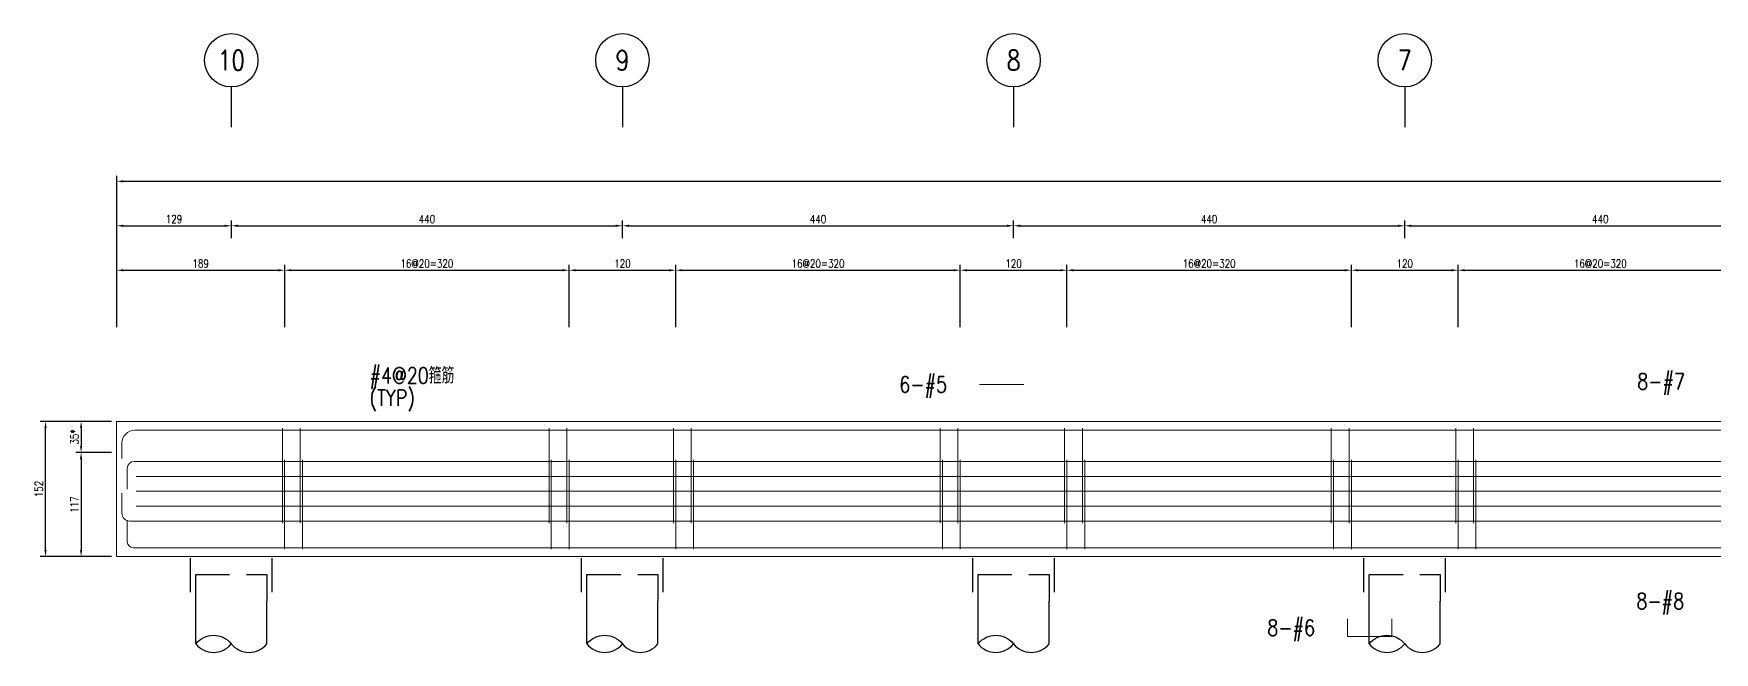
# Model space of a CAD drawing. Extents: x -4754 to 4976, y -19960 to 3841.
# Drawn here: x -359 to 1532, y -18304 to -17609 of the extents above; entities that cross this region are included whole.
import ezdxf
from ezdxf.enums import TextEntityAlignment as Align

# ---------------------------------------------------------------- set-up
doc = ezdxf.new("R2010")
doc.units = 0
doc.header["$LTSCALE"] = 3
doc.linetypes.add('DASHED', pattern=[19.05, 12.7, -6.35])
doc.layers.get('0').update_dxf_attribs({"linetype": 'CONTINUOUS'})
doc.layers.add('HB_0', color=7, linetype='CONTINUOUS', transparency=0.5)
for name, color, linetype in [('HB_DIM', 1, 'CONTINUOUS'), ('HB_TXT_CTEXT', 2, 'CONTINUOUS'), ('鋼筋', 3, 'CONTINUOUS')]:
    doc.layers.add(name, color=color, linetype=linetype)
doc.styles.get("Standard").update_dxf_attribs({"font": 'ROMANS.shx', "width": 0.8, "bigfont": 'chineset.shx'})
doc.dimstyles.new('30', dxfattribs={"dimscale": 3, "dimtxt": 3, "dimasz": 2.5, "dimexe": 2, "dimexo": 2, "dimgap": 1, "dimtad": 1, "dimdsep": 46, "dimtxsty": 'Standard', "dimcen": 0, "dimclrd": 256, "dimclre": 256, "dimclrt": 2, "dimadec": 0, "dimazin": 0, "dimtfac": 1, "dimtix": 1, "dimtmove": 2, "dimatfit": 3, "dimfxl": 1, "dimtolj": 1, "dimtzin": 0, "dimarcsym": 0})

# ---------------------------------------------------------------- blocks, each defined once
blk = doc.blocks.new('pile_vertical')
at = {"color": 252, "linetype": 'DASHED'}
for p, q in [((-46, -40), (-46, 0)), ((46, -40), (46, 0))]:
    blk.add_line(p, q, dxfattribs=at)
at = {"linetype": 'Continuous'}
for p, q in [((-40, -98.1), (-40, -50)), ((40, -98.1), (40, -50))]:
    blk.add_line(p, q, dxfattribs=at)
at = {"color": 252, "linetype": 'DASHED'}
blk.add_lwpolyline([(-40, -50), (-40, -20), (40, -20), (40, -50)], dxfattribs=at)
at = {"linetype": 'Continuous'}
for points in [[(-40, -98.1, -0.48), (0, -98.1, 0.48), (40, -98.1, 0.48)], [(-40, -98.1, 0.48), (0, -98.1, 0.48)]]:
    blk.add_lwpolyline(points, format="xyb", dxfattribs=at)
blk = doc.blocks.new('line_guide')
at = {"color": 4, "linetype": 'Continuous'}
blk.add_line((0, 0), (0, -45), dxfattribs=at)
blk.add_circle((0, 30), 30, dxfattribs=at)
at = {"color": 4, "linetype": 'Continuous', "width": 0.8}
blk.add_attdef('A', text='', height=22.5, dxfattribs=at).set_placement((0, 30), align=Align.MIDDLE)
blk = doc.blocks.new('*D453')
at = {"layer": 'HB_DIM', "linetype": 'Continuous', "lineweight": -2}
for p, q in [((-271.4, -18044.8), (-311.4, -18044.8)), ((-305.4, -18052.3), (-305.4, -18072.3)), ((-271.4, -18079.8), (-311.4, -18079.8))]:
    blk.add_line(p, q, dxfattribs=at)
at = {"layer": 'HB_DIM'}
for points in [[(-304.2, -18052.3), (-306.7, -18052.3), (-305.4, -18044.8)], [(-306.7, -18072.3), (-304.2, -18072.3), (-305.4, -18079.8)]]:
    blk.add_solid(points, dxfattribs=at)
at = {"layer": 'HB_DIM', "color": 2, "linetype": 'Continuous', "insert": (-312.9, -18062.3), "char_height": 9, "attachment_point": 5, "rotation": 90}
blk.add_mtext('\\A1;35*', dxfattribs=at)
blk = doc.blocks.new('*D454')
at = {"layer": 'HB_DIM', "linetype": 'Continuous', "lineweight": -2}
for p, q in [((-271.4, -18079.8), (-311.4, -18079.8)), ((-305.4, -18087.3), (-305.4, -18189.3)), ((-271.4, -18196.8), (-311.4, -18196.8))]:
    blk.add_line(p, q, dxfattribs=at)
at = {"layer": 'HB_DIM'}
for points in [[(-304.2, -18087.3), (-306.7, -18087.3), (-305.4, -18079.8)], [(-306.7, -18189.3), (-304.2, -18189.3), (-305.4, -18196.8)]]:
    blk.add_solid(points, dxfattribs=at)
at = {"layer": 'HB_DIM', "color": 2, "linetype": 'Continuous', "insert": (-312.9, -18138.3), "char_height": 9, "attachment_point": 5, "rotation": 90}
blk.add_mtext('\\A1;117', dxfattribs=at)
blk = doc.blocks.new('*D455')
at = {"layer": 'HB_DIM', "linetype": 'Continuous', "lineweight": -2}
for p, q in [((-265.4, -17938.8), (-265.4, -17868.8)), ((-257.9, -17874.8), (-83.9, -17874.8)), ((-76.4, -17938.8), (-76.4, -17868.8))]:
    blk.add_line(p, q, dxfattribs=at)
at = {"layer": 'HB_DIM'}
for points in [[(-257.9, -17873.6), (-257.9, -17876.1), (-265.4, -17874.8)], [(-83.9, -17876.1), (-83.9, -17873.6), (-76.4, -17874.8)]]:
    blk.add_solid(points, dxfattribs=at)
at = {"layer": 'HB_DIM', "color": 2, "linetype": 'Continuous', "insert": (-170.9, -17867.3), "char_height": 9, "attachment_point": 5, "rotation": 0}
blk.add_mtext('\\A1;189', dxfattribs=at)
blk = doc.blocks.new('*D456')
at = {"layer": 'HB_DIM', "linetype": 'Continuous', "lineweight": -2}
for p, q in [((-76.4, -17938.8), (-76.4, -17868.8)), ((-68.9, -17874.8), (236.1, -17874.8)), ((243.6, -17938.8), (243.6, -17868.8))]:
    blk.add_line(p, q, dxfattribs=at)
at = {"layer": 'HB_DIM'}
for points in [[(-68.9, -17873.6), (-68.9, -17876.1), (-76.4, -17874.8)], [(236.1, -17876.1), (236.1, -17873.6), (243.6, -17874.8)]]:
    blk.add_solid(points, dxfattribs=at)
at = {"layer": 'HB_DIM', "color": 2, "linetype": 'Continuous', "insert": (83.6, -17867.3), "char_height": 9, "attachment_point": 5, "rotation": 0}
blk.add_mtext('\\A1;16@20=320', dxfattribs=at)
blk = doc.blocks.new('*D457')
at = {"layer": 'HB_DIM', "linetype": 'Continuous', "lineweight": -2}
for p, q in [((243.6, -17938.8), (243.6, -17868.8)), ((251.1, -17874.8), (356.1, -17874.8)), ((363.6, -17938.8), (363.6, -17868.8))]:
    blk.add_line(p, q, dxfattribs=at)
at = {"layer": 'HB_DIM'}
for points in [[(251.1, -17873.6), (251.1, -17876.1), (243.6, -17874.8)], [(356.1, -17876.1), (356.1, -17873.6), (363.6, -17874.8)]]:
    blk.add_solid(points, dxfattribs=at)
at = {"layer": 'HB_DIM', "color": 2, "linetype": 'Continuous', "insert": (303.6, -17867.3), "char_height": 9, "attachment_point": 5, "rotation": 0}
blk.add_mtext('\\A1;120', dxfattribs=at)
blk = doc.blocks.new('*D458')
at = {"layer": 'HB_DIM', "linetype": 'Continuous', "lineweight": -2}
for p, q in [((363.6, -17938.8), (363.6, -17868.8)), ((371.1, -17874.8), (676.1, -17874.8)), ((683.6, -17938.8), (683.6, -17868.8))]:
    blk.add_line(p, q, dxfattribs=at)
at = {"layer": 'HB_DIM'}
for points in [[(371.1, -17873.6), (371.1, -17876.1), (363.6, -17874.8)], [(676.1, -17876.1), (676.1, -17873.6), (683.6, -17874.8)]]:
    blk.add_solid(points, dxfattribs=at)
at = {"layer": 'HB_DIM', "color": 2, "linetype": 'Continuous', "insert": (523.6, -17867.3), "char_height": 9, "attachment_point": 5, "rotation": 0}
blk.add_mtext('\\A1;16@20=320', dxfattribs=at)
blk = doc.blocks.new('*D459')
at = {"layer": 'HB_DIM', "linetype": 'Continuous', "lineweight": -2}
for p, q in [((683.6, -17938.8), (683.6, -17868.8)), ((691.1, -17874.8), (796.1, -17874.8)), ((803.6, -17938.8), (803.6, -17868.8))]:
    blk.add_line(p, q, dxfattribs=at)
at = {"layer": 'HB_DIM'}
for points in [[(691.1, -17873.6), (691.1, -17876.1), (683.6, -17874.8)], [(796.1, -17876.1), (796.1, -17873.6), (803.6, -17874.8)]]:
    blk.add_solid(points, dxfattribs=at)
at = {"layer": 'HB_DIM', "color": 2, "linetype": 'Continuous', "insert": (743.6, -17867.3), "char_height": 9, "attachment_point": 5, "rotation": 0}
blk.add_mtext('\\A1;120', dxfattribs=at)
blk = doc.blocks.new('*D460')
at = {"layer": 'HB_DIM', "linetype": 'Continuous', "lineweight": -2}
for p, q in [((803.6, -17938.8), (803.6, -17868.8)), ((811.1, -17874.8), (1116.1, -17874.8)), ((1123.6, -17938.8), (1123.6, -17868.8))]:
    blk.add_line(p, q, dxfattribs=at)
at = {"layer": 'HB_DIM'}
for points in [[(811.1, -17873.6), (811.1, -17876.1), (803.6, -17874.8)], [(1116.1, -17876.1), (1116.1, -17873.6), (1123.6, -17874.8)]]:
    blk.add_solid(points, dxfattribs=at)
at = {"layer": 'HB_DIM', "color": 2, "linetype": 'Continuous', "insert": (963.6, -17867.3), "char_height": 9, "attachment_point": 5, "rotation": 0}
blk.add_mtext('\\A1;16@20=320', dxfattribs=at)
blk = doc.blocks.new('*D461')
at = {"layer": 'HB_DIM', "linetype": 'Continuous', "lineweight": -2}
for p, q in [((1123.6, -17938.8), (1123.6, -17868.8)), ((1131.1, -17874.8), (1236.1, -17874.8)), ((1243.6, -17938.8), (1243.6, -17868.8))]:
    blk.add_line(p, q, dxfattribs=at)
at = {"layer": 'HB_DIM'}
for points in [[(1131.1, -17873.6), (1131.1, -17876.1), (1123.6, -17874.8)], [(1236.1, -17876.1), (1236.1, -17873.6), (1243.6, -17874.8)]]:
    blk.add_solid(points, dxfattribs=at)
at = {"layer": 'HB_DIM', "color": 2, "linetype": 'Continuous', "insert": (1183.6, -17867.3), "char_height": 9, "attachment_point": 5, "rotation": 0}
blk.add_mtext('\\A1;120', dxfattribs=at)
blk = doc.blocks.new('*D462')
at = {"layer": 'HB_DIM', "linetype": 'Continuous', "lineweight": -2}
for p, q in [((1243.6, -17938.8), (1243.6, -17868.8)), ((1251.1, -17874.8), (1556.1, -17874.8)), ((1563.6, -17938.8), (1563.6, -17868.8))]:
    blk.add_line(p, q, dxfattribs=at)
at = {"layer": 'HB_DIM'}
for points in [[(1251.1, -17873.6), (1251.1, -17876.1), (1243.6, -17874.8)], [(1556.1, -17876.1), (1556.1, -17873.6), (1563.6, -17874.8)]]:
    blk.add_solid(points, dxfattribs=at)
at = {"layer": 'HB_DIM', "color": 2, "linetype": 'Continuous', "insert": (1403.6, -17867.3), "char_height": 9, "attachment_point": 5, "rotation": 0}
blk.add_mtext('\\A1;16@20=320', dxfattribs=at)
blk = doc.blocks.new('*D474')
at = {"layer": 'HB_DIM', "linetype": 'Continuous', "lineweight": -2}
for p, q in [((-265.4, -17938.8), (-265.4, -17768.8)), ((3931.6, -17938.8), (3931.6, -17768.8)), ((-257.9, -17774.8), (3924.1, -17774.8))]:
    blk.add_line(p, q, dxfattribs=at)
at = {"layer": 'HB_DIM'}
for points in [[(-257.9, -17773.6), (-257.9, -17776.1), (-265.4, -17774.8)], [(3924.1, -17776.1), (3924.1, -17773.6), (3931.6, -17774.8)]]:
    blk.add_solid(points, dxfattribs=at)
at = {"layer": 'HB_DIM', "color": 2, "linetype": 'Continuous', "insert": (1833.1, -17767.3), "char_height": 9, "attachment_point": 5, "rotation": 0}
blk.add_mtext('\\A1;4197', dxfattribs=at)
blk = doc.blocks.new('*D475')
at = {"layer": 'HB_DIM', "linetype": 'Continuous', "lineweight": -2}
for p, q in [((-265.4, -17938.8), (-265.4, -17818.8)), ((-257.9, -17824.8), (-143.9, -17824.8)), ((-136.4, -17838.8), (-136.4, -17818.8))]:
    blk.add_line(p, q, dxfattribs=at)
at = {"layer": 'HB_DIM'}
for points in [[(-257.9, -17823.6), (-257.9, -17826.1), (-265.4, -17824.8)], [(-143.9, -17826.1), (-143.9, -17823.6), (-136.4, -17824.8)]]:
    blk.add_solid(points, dxfattribs=at)
at = {"layer": 'HB_DIM', "color": 2, "linetype": 'Continuous', "insert": (-200.9, -17817.3), "char_height": 9, "attachment_point": 5, "rotation": 0}
blk.add_mtext('\\A1;129', dxfattribs=at)
blk = doc.blocks.new('*D476')
at = {"layer": 'HB_DIM', "linetype": 'Continuous', "lineweight": -2}
for p, q in [((-136.4, -17838.8), (-136.4, -17818.8)), ((-128.9, -17824.8), (296.1, -17824.8)), ((303.6, -17838.8), (303.6, -17818.8))]:
    blk.add_line(p, q, dxfattribs=at)
at = {"layer": 'HB_DIM'}
for points in [[(-128.9, -17823.6), (-128.9, -17826.1), (-136.4, -17824.8)], [(296.1, -17826.1), (296.1, -17823.6), (303.6, -17824.8)]]:
    blk.add_solid(points, dxfattribs=at)
at = {"layer": 'HB_DIM', "color": 2, "linetype": 'Continuous', "insert": (83.6, -17817.3), "char_height": 9, "attachment_point": 5, "rotation": 0}
blk.add_mtext('\\A1;440', dxfattribs=at)
blk = doc.blocks.new('*D477')
at = {"layer": 'HB_DIM', "linetype": 'Continuous', "lineweight": -2}
for p, q in [((303.6, -17838.8), (303.6, -17818.8)), ((311.1, -17824.8), (736.1, -17824.8)), ((743.6, -17838.8), (743.6, -17818.8))]:
    blk.add_line(p, q, dxfattribs=at)
at = {"layer": 'HB_DIM'}
for points in [[(311.1, -17823.6), (311.1, -17826.1), (303.6, -17824.8)], [(736.1, -17826.1), (736.1, -17823.6), (743.6, -17824.8)]]:
    blk.add_solid(points, dxfattribs=at)
at = {"layer": 'HB_DIM', "color": 2, "linetype": 'Continuous', "insert": (523.6, -17817.3), "char_height": 9, "attachment_point": 5, "rotation": 0}
blk.add_mtext('\\A1;440', dxfattribs=at)
blk = doc.blocks.new('*D478')
at = {"layer": 'HB_DIM', "linetype": 'Continuous', "lineweight": -2}
for p, q in [((743.6, -17838.8), (743.6, -17818.8)), ((751.1, -17824.8), (1176.1, -17824.8)), ((1183.6, -17838.8), (1183.6, -17818.8))]:
    blk.add_line(p, q, dxfattribs=at)
at = {"layer": 'HB_DIM'}
for points in [[(751.1, -17823.6), (751.1, -17826.1), (743.6, -17824.8)], [(1176.1, -17826.1), (1176.1, -17823.6), (1183.6, -17824.8)]]:
    blk.add_solid(points, dxfattribs=at)
at = {"layer": 'HB_DIM', "color": 2, "linetype": 'Continuous', "insert": (963.6, -17817.3), "char_height": 9, "attachment_point": 5, "rotation": 0}
blk.add_mtext('\\A1;440', dxfattribs=at)
blk = doc.blocks.new('*D479')
at = {"layer": 'HB_DIM', "linetype": 'Continuous', "lineweight": -2}
for p, q in [((1183.6, -17838.8), (1183.6, -17818.8)), ((1191.1, -17824.8), (1616.1, -17824.8)), ((1623.6, -17838.8), (1623.6, -17818.8))]:
    blk.add_line(p, q, dxfattribs=at)
at = {"layer": 'HB_DIM'}
for points in [[(1191.1, -17823.6), (1191.1, -17826.1), (1183.6, -17824.8)], [(1616.1, -17826.1), (1616.1, -17823.6), (1623.6, -17824.8)]]:
    blk.add_solid(points, dxfattribs=at)
at = {"layer": 'HB_DIM', "color": 2, "linetype": 'Continuous', "insert": (1403.6, -17817.3), "char_height": 9, "attachment_point": 5, "rotation": 0}
blk.add_mtext('\\A1;440', dxfattribs=at)
blk = doc.blocks.new('*D486')
at = {"layer": 'HB_DIM', "linetype": 'Continuous', "lineweight": -2}
for p, q in [((-281.4, -18044.8), (-351.4, -18044.8)), ((-345.4, -18189.3), (-345.4, -18052.3)), ((-281.4, -18196.8), (-351.4, -18196.8))]:
    blk.add_line(p, q, dxfattribs=at)
at = {"layer": 'HB_DIM'}
for points in [[(-344.2, -18052.3), (-346.7, -18052.3), (-345.4, -18044.8)], [(-346.7, -18189.3), (-344.2, -18189.3), (-345.4, -18196.8)]]:
    blk.add_solid(points, dxfattribs=at)
at = {"layer": 'HB_DIM', "color": 2, "linetype": 'Continuous', "insert": (-352.9, -18120.8), "char_height": 9, "attachment_point": 5, "rotation": 90}
blk.add_mtext('\\A1;152', dxfattribs=at)

msp = doc.modelspace()

# ---------------------------------------------------------------- linework, layer by layer
at = {"layer": 'HB_0', "lineweight": 5}
msp.add_lwpolyline([(-265.427, -18196.802), (-265.427, -18044.802), (3931.573, -18044.802), (3931.573, -18196.802), (-265.427, -18196.802)], dxfattribs=at)
at = {"layer": 'HB_DIM', "color": 1, "linetype": 'Continuous'}
for points in [[(-58.967, -18053.148, 0, 1.25, 0), (-48.967, -18043.148, 0, 0, 0), (1.033, -17993.148, 0, 0, 0), (19.033, -17993.148, 0, 0, 0)], [(-56.427, -18088.648, 0, 1.25, 0), (-48.734, -18075.863, 0, 0, 0), (1.033, -17993.148, 0, 0, 0), (19.033, -17993.148, 0, 0, 0)], [(1417.327, -18089.802, 0, 1.25, 0), (1417.327, -18074.802, 0, 0, 0), (1417.327, -17999.802, 0, 0, 0), (1435.327, -17999.802, 0, 0, 0)], [(587.173, -18123.302, 0, 1.25, 0), (587.173, -18108.302, 0, 0, 0), (587.173, -18003.302, 0, 0, 0), (605.173, -18003.302, 0, 0, 0)], [(587.173, -18140.052, 0, 1.25, 0), (587.173, -18125.052, 0, 0, 0), (587.173, -18003.302, 0, 0, 0), (605.173, -18003.302, 0, 0, 0)], [(587.173, -18106.552, 0, 1.25, 0), (587.173, -18091.552, 0, 0, 0), (587.173, -18003.302, 0, 0, 0), (605.173, -18003.302, 0, 0, 0)], [(1416.351, -18156.802, 0, 1.25, 0), (1416.351, -18171.802, 0, 0, 0), (1416.351, -18246.802, 0, 0, 0), (1434.351, -18246.802, 0, 0, 0)], [(1001.147, -18186.802, 0, 1.25, 0), (1001.147, -18201.802, 0, 0, 0), (1001.147, -18276.802, 0, 0, 0), (1019.147, -18276.802, 0, 0, 0)]]:
    msp.add_lwpolyline(points, format="xyseb", dxfattribs=at)
at = {"layer": 'HB_TXT_CTEXT', "lineweight": 5}
msp.add_line((705.173, -18003.302, 50), (755.173, -18003.302, 50), dxfattribs=at)
msp.add_polyline3d([(1119.147, -18266.802, -50), (1119.147, -18286.802, -50), (1169.147, -18286.802, -50), (1169.147, -18266.802, -50)], dxfattribs=at)
at = {"layer": '鋼筋', "lineweight": 5}
for p, q in [((-244.937, -18054.802, -38), (3911.083, -18054.802, -38)), ((-244.937, -18054.802, -27.143), (3911.083, -18054.802, -27.143)), ((-244.937, -18054.802, -16.286), (3911.083, -18054.802, -16.286)), ((-244.937, -18054.802, -5.429), (3911.083, -18054.802, -5.429)), ((-244.937, -18054.802, 5.429), (3911.083, -18054.802, 5.429)), ((-244.937, -18054.802, 16.286), (3911.083, -18054.802, 16.286)), ((-244.937, -18054.802, 27.143), (3911.083, -18054.802, 27.143)), ((-244.937, -18054.802, 38), (3911.083, -18054.802, 38)), ((-78.967, -18063.352, 33.895), (-78.967, -18055.732, 33.895)), ((-78.967, -18055.732, 40.245), (-78.967, -18155.872, 40.245)), ((-78.967, -18155.872, -40.245), (-78.967, -18055.732, -40.245)), ((-78.967, -18055.732, -33.895), (-78.967, -18063.352, -33.895)), ((-58.967, -18063.352, 33.895), (-58.967, -18055.732, 33.895)), ((-58.967, -18055.732, 40.245), (-58.967, -18155.872, 40.245)), ((-58.967, -18155.872, -40.245), (-58.967, -18055.732, -40.245)), ((-58.967, -18055.732, -33.895), (-58.967, -18063.352, -33.895)), ((221.033, -18063.352, 33.895), (221.033, -18055.732, 33.895)), ((221.033, -18055.732, 40.245), (221.033, -18155.872, 40.245)), ((221.033, -18155.872, -40.245), (221.033, -18055.732, -40.245)), ((221.033, -18055.732, -33.895), (221.033, -18063.352, -33.895)), ((241.033, -18063.352, 33.895), (241.033, -18055.732, 33.895)), ((241.033, -18055.732, 40.245), (241.033, -18155.872, 40.245)), ((241.033, -18155.872, -40.245), (241.033, -18055.732, -40.245)), ((241.033, -18055.732, -33.895), (241.033, -18063.352, -33.895)), ((361.033, -18063.352, 33.895), (361.033, -18055.732, 33.895)), ((361.033, -18055.732, 40.245), (361.033, -18155.872, 40.245)), ((361.033, -18155.872, -40.245), (361.033, -18055.732, -40.245)), ((361.033, -18055.732, -33.895), (361.033, -18063.352, -33.895)), ((381.033, -18063.352, 33.895), (381.033, -18055.732, 33.895)), ((381.033, -18055.732, 40.245), (381.033, -18155.872, 40.245)), ((381.033, -18155.872, -40.245), (381.033, -18055.732, -40.245)), ((381.033, -18055.732, -33.895), (381.033, -18063.352, -33.895)), ((661.033, -18063.352, 33.895), (661.033, -18055.732, 33.895)), ((661.033, -18055.732, 40.245), (661.033, -18155.872, 40.245)), ((661.033, -18155.872, -40.245), (661.033, -18055.732, -40.245)), ((661.033, -18055.732, -33.895), (661.033, -18063.352, -33.895)), ((681.033, -18063.352, 33.895), (681.033, -18055.732, 33.895)), ((681.033, -18055.732, 40.245), (681.033, -18155.872, 40.245)), ((681.033, -18155.872, -40.245), (681.033, -18055.732, -40.245)), ((681.033, -18055.732, -33.895), (681.033, -18063.352, -33.895)), ((801.033, -18063.352, 33.895), (801.033, -18055.732, 33.895)), ((801.033, -18055.732, 40.245), (801.033, -18155.872, 40.245)), ((801.033, -18155.872, -40.245), (801.033, -18055.732, -40.245)), ((801.033, -18055.732, -33.895), (801.033, -18063.352, -33.895)), ((821.033, -18063.352, 33.895), (821.033, -18055.732, 33.895)), ((821.033, -18055.732, 40.245), (821.033, -18155.872, 40.245)), ((821.033, -18155.872, -40.245), (821.033, -18055.732, -40.245)), ((821.033, -18055.732, -33.895), (821.033, -18063.352, -33.895)), ((1101.033, -18063.352, 33.895), (1101.033, -18055.732, 33.895)), ((1101.033, -18055.732, 40.245), (1101.033, -18155.872, 40.245)), ((1101.033, -18155.872, -40.245), (1101.033, -18055.732, -40.245)), ((1101.033, -18055.732, -33.895), (1101.033, -18063.352, -33.895)), ((1121.033, -18063.352, 33.895), (1121.033, -18055.732, 33.895)), ((1121.033, -18055.732, 40.245), (1121.033, -18155.872, 40.245)), ((1121.033, -18155.872, -40.245), (1121.033, -18055.732, -40.245)), ((1121.033, -18055.732, -33.895), (1121.033, -18063.352, -33.895)), ((1241.033, -18063.352, 33.895), (1241.033, -18055.732, 33.895)), ((1241.033, -18055.732, 40.245), (1241.033, -18155.872, 40.245)), ((1241.033, -18155.872, -40.245), (1241.033, -18055.732, -40.245)), ((1241.033, -18055.732, -33.895), (1241.033, -18063.352, -33.895)), ((1261.033, -18063.352, 33.895), (1261.033, -18055.732, 33.895)), ((1261.033, -18055.732, 40.245), (1261.033, -18155.872, 40.245)), ((1261.033, -18155.872, -40.245), (1261.033, -18055.732, -40.245)), ((1261.033, -18055.732, -33.895), (1261.033, -18063.352, -33.895)), ((-259.427, -18086.412, -38), (-259.427, -18069.292, -38)), ((-259.427, -18086.412, -27.143), (-259.427, -18069.292, -27.143)), ((-259.427, -18086.412, -16.286), (-259.427, -18069.292, -16.286)), ((-259.427, -18086.412, -5.429), (-259.427, -18069.292, -5.429)), ((-259.427, -18086.412, 5.429), (-259.427, -18069.292, 5.429)), ((-259.427, -18086.412, 16.286), (-259.427, -18069.292, 16.286)), ((-259.427, -18086.412, 27.143), (-259.427, -18069.292, 27.143)), ((-259.427, -18086.412, 38), (-259.427, -18069.292, 38)), ((-245.657, -18089.802, -50), (3911.803, -18089.802, -50)), ((-245.657, -18089.802, -35.714), (3911.803, -18089.802, -35.714)), ((-245.657, -18089.802, -21.429), (3911.803, -18089.802, -21.429)), ((-245.657, -18089.802, -7.143), (3911.803, -18089.802, -7.143)), ((-245.657, -18089.802, 7.143), (3911.803, -18089.802, 7.143)), ((-245.657, -18089.802, 21.429), (3911.803, -18089.802, 21.429)), ((-245.657, -18089.802, 35.714), (3911.803, -18089.802, 35.714)), ((-245.657, -18089.802, 50), (3911.803, -18089.802, 50)), ((-76.427, -18098.852, 45.395), (-76.427, -18091.232, 45.395)), ((-76.427, -18091.232, 51.745), (-76.427, -18185.372, 51.745)), ((-76.427, -18185.372, -51.745), (-76.427, -18091.232, -51.745)), ((-76.427, -18091.232, -45.395), (-76.427, -18098.852, -45.395)), ((-56.427, -18098.852, 45.395), (-56.427, -18091.232, 45.395)), ((-56.427, -18091.232, 51.745), (-56.427, -18185.372, 51.745)), ((-56.427, -18185.372, -51.745), (-56.427, -18091.232, -51.745)), ((-56.427, -18091.232, -45.395), (-56.427, -18098.852, -45.395)), ((223.573, -18098.852, 45.395), (223.573, -18091.232, 45.395)), ((223.573, -18091.232, 51.745), (223.573, -18185.372, 51.745)), ((223.573, -18185.372, -51.745), (223.573, -18091.232, -51.745)), ((223.573, -18091.232, -45.395), (223.573, -18098.852, -45.395)), ((243.573, -18098.852, 45.395), (243.573, -18091.232, 45.395)), ((243.573, -18091.232, 51.745), (243.573, -18185.372, 51.745)), ((243.573, -18185.372, -51.745), (243.573, -18091.232, -51.745)), ((243.573, -18091.232, -45.395), (243.573, -18098.852, -45.395)), ((363.573, -18098.852, 45.395), (363.573, -18091.232, 45.395)), ((363.573, -18091.232, 51.745), (363.573, -18185.372, 51.745)), ((363.573, -18185.372, -51.745), (363.573, -18091.232, -51.745)), ((363.573, -18091.232, -45.395), (363.573, -18098.852, -45.395)), ((383.573, -18098.852, 45.395), (383.573, -18091.232, 45.395)), ((383.573, -18091.232, 51.745), (383.573, -18185.372, 51.745)), ((383.573, -18185.372, -51.745), (383.573, -18091.232, -51.745)), ((383.573, -18091.232, -45.395), (383.573, -18098.852, -45.395)), ((663.573, -18098.852, 45.395), (663.573, -18091.232, 45.395)), ((663.573, -18091.232, 51.745), (663.573, -18185.372, 51.745)), ((663.573, -18185.372, -51.745), (663.573, -18091.232, -51.745)), ((663.573, -18091.232, -45.395), (663.573, -18098.852, -45.395)), ((683.573, -18098.852, 45.395), (683.573, -18091.232, 45.395)), ((683.573, -18091.232, 51.745), (683.573, -18185.372, 51.745)), ((683.573, -18185.372, -51.745), (683.573, -18091.232, -51.745)), ((683.573, -18091.232, -45.395), (683.573, -18098.852, -45.395)), ((803.573, -18098.852, 45.395), (803.573, -18091.232, 45.395)), ((803.573, -18091.232, 51.745), (803.573, -18185.372, 51.745)), ((803.573, -18185.372, -51.745), (803.573, -18091.232, -51.745)), ((803.573, -18091.232, -45.395), (803.573, -18098.852, -45.395)), ((823.573, -18098.852, 45.395), (823.573, -18091.232, 45.395)), ((823.573, -18091.232, 51.745), (823.573, -18185.372, 51.745)), ((823.573, -18185.372, -51.745), (823.573, -18091.232, -51.745)), ((823.573, -18091.232, -45.395), (823.573, -18098.852, -45.395)), ((1103.573, -18098.852, 45.395), (1103.573, -18091.232, 45.395)), ((1103.573, -18091.232, 51.745), (1103.573, -18185.372, 51.745)), ((1103.573, -18185.372, -51.745), (1103.573, -18091.232, -51.745)), ((1103.573, -18091.232, -45.395), (1103.573, -18098.852, -45.395)), ((1123.573, -18098.852, 45.395), (1123.573, -18091.232, 45.395)), ((1123.573, -18091.232, 51.745), (1123.573, -18185.372, 51.745)), ((1123.573, -18185.372, -51.745), (1123.573, -18091.232, -51.745)), ((1123.573, -18091.232, -45.395), (1123.573, -18098.852, -45.395)), ((1243.573, -18098.852, 45.395), (1243.573, -18091.232, 45.395)), ((1243.573, -18091.232, 51.745), (1243.573, -18185.372, 51.745)), ((1243.573, -18185.372, -51.745), (1243.573, -18091.232, -51.745)), ((1243.573, -18091.232, -45.395), (1243.573, -18098.852, -45.395)), ((1263.573, -18098.852, 45.395), (1263.573, -18091.232, 45.395)), ((1263.573, -18091.232, 51.745), (1263.573, -18185.372, 51.745)), ((1263.573, -18185.372, -51.745), (1263.573, -18091.232, -51.745)), ((1263.573, -18091.232, -45.395), (1263.573, -18098.852, -45.395)), ((-253.427, -18120.912, -50), (-253.427, -18097.572, -50)), ((-253.427, -18120.912, -35.714), (-253.427, -18097.572, -35.714)), ((-253.427, -18120.912, -21.429), (-253.427, -18097.572, -21.429)), ((-253.427, -18120.912, -7.143), (-253.427, -18097.572, -7.143)), ((-253.427, -18120.912, 7.143), (-253.427, -18097.572, 7.143)), ((-253.427, -18120.912, 21.429), (-253.427, -18097.572, 21.429)), ((-253.427, -18120.912, 35.714), (-253.427, -18097.572, 35.714)), ((-253.427, -18120.912, 50), (-253.427, -18097.572, 50)), ((-243.427, -18106.552, -50), (3909.573, -18106.552, -50)), ((-243.427, -18106.552, 50), (3909.573, -18106.552, 50)), ((-259.427, -18125.532, -50), (-259.427, -18147.912, -50)), ((-259.427, -18125.532, -35.714), (-259.427, -18147.912, -35.714)), ((-259.427, -18125.532, -21.429), (-259.427, -18147.912, -21.429)), ((-259.427, -18125.532, -7.143), (-259.427, -18147.912, -7.143)), ((-259.427, -18125.532, 7.143), (-259.427, -18147.912, 7.143)), ((-259.427, -18125.532, 21.429), (-259.427, -18147.912, 21.429)), ((-259.427, -18125.532, 35.714), (-259.427, -18147.912, 35.714)), ((-259.427, -18125.532, 50), (-259.427, -18147.912, 50)), ((-243.427, -18123.302, -50), (3909.573, -18123.302, -50)), ((-243.427, -18123.302, 50), (3909.573, -18123.302, 50)), ((-243.427, -18140.052, -50), (3909.573, -18140.052, -50)), ((-243.427, -18140.052, 50), (3909.573, -18140.052, 50)), ((-253.427, -18155.847, -50), (-253.427, -18180.117, -50)), ((-253.427, -18155.847, -35.714), (-253.427, -18180.117, -35.714)), ((-253.427, -18155.847, -21.429), (-253.427, -18180.117, -21.429)), ((-253.427, -18155.847, -7.143), (-253.427, -18180.117, -7.143)), ((-253.427, -18155.847, 7.143), (-253.427, -18180.117, 7.143)), ((-253.427, -18155.847, 21.429), (-253.427, -18180.117, 21.429)), ((-253.427, -18155.847, 35.714), (-253.427, -18180.117, 35.714)), ((-253.427, -18155.847, 50), (-253.427, -18180.117, 50)), ((-250.537, -18156.802, -50), (3916.683, -18156.802, -50)), ((-250.537, -18156.802, -35.714), (3916.683, -18156.802, -35.714)), ((-250.537, -18156.802, -21.429), (3916.683, -18156.802, -21.429)), ((-250.537, -18156.802, -7.143), (3916.683, -18156.802, -7.143)), ((-250.537, -18156.802, 7.143), (3916.683, -18156.802, 7.143)), ((-250.537, -18156.802, 21.429), (3916.683, -18156.802, 21.429)), ((-250.537, -18156.802, 35.714), (3916.683, -18156.802, 35.714)), ((-250.537, -18156.802, 50), (3916.683, -18156.802, 50)), ((-78.967, -18159.047, 37.07), (-78.967, -18159.047, -37.07)), ((-58.967, -18159.047, 37.07), (-58.967, -18159.047, -37.07)), ((221.033, -18159.047, 37.07), (221.033, -18159.047, -37.07)), ((241.033, -18159.047, 37.07), (241.033, -18159.047, -37.07)), ((361.033, -18159.047, 37.07), (361.033, -18159.047, -37.07)), ((381.033, -18159.047, 37.07), (381.033, -18159.047, -37.07)), ((661.033, -18159.047, 37.07), (661.033, -18159.047, -37.07)), ((681.033, -18159.047, 37.07), (681.033, -18159.047, -37.07)), ((801.033, -18159.047, 37.07), (801.033, -18159.047, -37.07)), ((821.033, -18159.047, 37.07), (821.033, -18159.047, -37.07)), ((1101.033, -18159.047, 37.07), (1101.033, -18159.047, -37.07)), ((1121.033, -18159.047, 37.07), (1121.033, -18159.047, -37.07)), ((1241.033, -18159.047, 37.07), (1241.033, -18159.047, -37.07)), ((1261.033, -18159.047, 37.07), (1261.033, -18159.047, -37.07)), ((-246.742, -18186.802, -50), (3912.888, -18186.802, -50)), ((-246.742, -18186.802, -35.714), (3912.888, -18186.802, -35.714)), ((-246.742, -18186.802, -21.429), (3912.888, -18186.802, -21.429)), ((-246.742, -18186.802, -7.143), (3912.888, -18186.802, -7.143)), ((-246.742, -18186.802, 7.143), (3912.888, -18186.802, 7.143)), ((-246.742, -18186.802, 21.429), (3912.888, -18186.802, 21.429)), ((-246.742, -18186.802, 35.714), (3912.888, -18186.802, 35.714)), ((-246.742, -18186.802, 50), (3912.888, -18186.802, 50)), ((-76.427, -18188.547, 48.57), (-76.427, -18188.547, -48.57)), ((-56.427, -18188.547, 48.57), (-56.427, -18188.547, -48.57)), ((223.573, -18188.547, 48.57), (223.573, -18188.547, -48.57)), ((243.573, -18188.547, 48.57), (243.573, -18188.547, -48.57)), ((363.573, -18188.547, 48.57), (363.573, -18188.547, -48.57)), ((383.573, -18188.547, 48.57), (383.573, -18188.547, -48.57)), ((663.573, -18188.547, 48.57), (663.573, -18188.547, -48.57)), ((683.573, -18188.547, 48.57), (683.573, -18188.547, -48.57)), ((803.573, -18188.547, 48.57), (803.573, -18188.547, -48.57)), ((823.573, -18188.547, 48.57), (823.573, -18188.547, -48.57)), ((1103.573, -18188.547, 48.57), (1103.573, -18188.547, -48.57)), ((1123.573, -18188.547, 48.57), (1123.573, -18188.547, -48.57)), ((1243.573, -18188.547, 48.57), (1243.573, -18188.547, -48.57)), ((1263.573, -18188.547, 48.57), (1263.573, -18188.547, -48.57))]:
    msp.add_line(p, q, dxfattribs=at)
at = {"layer": '鋼筋', "lineweight": 5, "extrusion": (0, 0, -1)}
for centre, radius in [((244.937, -18069.292, 38), 14.49), ((244.937, -18069.292, 27.143), 14.49), ((244.937, -18069.292, 16.286), 14.49), ((244.937, -18069.292, 5.429), 14.49), ((244.937, -18069.292, -5.429), 14.49), ((244.937, -18069.292, -16.286), 14.49), ((244.937, -18069.292, -27.143), 14.49), ((244.937, -18069.292, -38), 14.49), ((245.657, -18097.572, 50), 7.77), ((245.657, -18097.572, 35.714), 7.77), ((245.657, -18097.572, 21.429), 7.77), ((245.657, -18097.572, 7.143), 7.77), ((245.657, -18097.572, -7.143), 7.77), ((245.657, -18097.572, -21.429), 7.77), ((245.657, -18097.572, -35.714), 7.77), ((245.657, -18097.572, -50), 7.77)]:
    msp.add_arc(centre, radius, 0, 90, dxfattribs=at)
at = {"layer": '鋼筋', "lineweight": 5, "extrusion": (1, -2.44929e-16, 0)}
for centre, start, end in [((-18055.732, 37.07, -78.967), 270, 90), ((-18055.732, -37.07, -78.967), 270, 90), ((-18055.732, 37.07, -58.967), 270, 90), ((-18055.732, -37.07, -58.967), 270, 90), ((-18055.732, 37.07, 221.033), 270, 90), ((-18055.732, -37.07, 221.033), 270, 90), ((-18055.732, 37.07, 241.033), 270, 90), ((-18055.732, -37.07, 241.033), 270, 90), ((-18055.732, 37.07, 361.033), 270, 90), ((-18055.732, -37.07, 361.033), 270, 90), ((-18055.732, 37.07, 381.033), 270, 90), ((-18055.732, -37.07, 381.033), 270, 90), ((-18055.732, 37.07, 661.033), 270, 90), ((-18055.732, -37.07, 661.033), 270, 90), ((-18055.732, 37.07, 681.033), 270, 90), ((-18055.732, -37.07, 681.033), 270, 90), ((-18055.732, 37.07, 801.033), 270, 90), ((-18055.732, -37.07, 801.033), 270, 90), ((-18055.732, 37.07, 821.033), 270, 90), ((-18055.732, -37.07, 821.033), 270, 90), ((-18055.732, 37.07, 1101.033), 270, 90), ((-18055.732, -37.07, 1101.033), 270, 90), ((-18055.732, 37.07, 1121.033), 270, 90), ((-18055.732, -37.07, 1121.033), 270, 90), ((-18055.732, 37.07, 1241.033), 270, 90), ((-18055.732, -37.07, 1241.033), 270, 90), ((-18055.732, 37.07, 1261.033), 270, 90), ((-18055.732, -37.07, 1261.033), 270, 90), ((-18091.232, 48.57, -76.427), 270, 90), ((-18091.232, -48.57, -76.427), 270, 90), ((-18091.232, 48.57, -56.427), 270, 90), ((-18091.232, -48.57, -56.427), 270, 90), ((-18091.232, 48.57, 223.573), 270, 90), ((-18091.232, -48.57, 223.573), 270, 90), ((-18091.232, 48.57, 243.573), 270, 90), ((-18091.232, -48.57, 243.573), 270, 90), ((-18091.232, 48.57, 363.573), 270, 90), ((-18091.232, -48.57, 363.573), 270, 90), ((-18091.232, 48.57, 383.573), 270, 90), ((-18091.232, -48.57, 383.573), 270, 90), ((-18091.232, 48.57, 663.573), 270, 90), ((-18091.232, -48.57, 663.573), 270, 90), ((-18091.232, 48.57, 683.573), 270, 90), ((-18091.232, -48.57, 683.573), 270, 90), ((-18091.232, 48.57, 803.573), 270, 90), ((-18091.232, -48.57, 803.573), 270, 90), ((-18091.232, 48.57, 823.573), 270, 90), ((-18091.232, -48.57, 823.573), 270, 90), ((-18091.232, 48.57, 1103.573), 270, 90), ((-18091.232, -48.57, 1103.573), 270, 90), ((-18091.232, 48.57, 1123.573), 270, 90), ((-18091.232, -48.57, 1123.573), 270, 90), ((-18091.232, 48.57, 1243.573), 270, 90), ((-18091.232, -48.57, 1243.573), 270, 90), ((-18091.232, 48.57, 1263.573), 270, 90), ((-18091.232, -48.57, 1263.573), 270, 90), ((-18155.872, 37.07, -78.967), 90, 180), ((-18155.872, -37.07, -78.967), 180, 270), ((-18155.872, 37.07, -58.967), 90, 180), ((-18155.872, -37.07, -58.967), 180, 270), ((-18155.872, 37.07, 221.033), 90, 180), ((-18155.872, -37.07, 221.033), 180, 270), ((-18155.872, 37.07, 241.033), 90, 180), ((-18155.872, -37.07, 241.033), 180, 270), ((-18155.872, 37.07, 361.033), 90, 180), ((-18155.872, -37.07, 361.033), 180, 270), ((-18155.872, 37.07, 381.033), 90, 180), ((-18155.872, -37.07, 381.033), 180, 270), ((-18155.872, 37.07, 661.033), 90, 180), ((-18155.872, -37.07, 661.033), 180, 270), ((-18155.872, 37.07, 681.033), 90, 180), ((-18155.872, -37.07, 681.033), 180, 270), ((-18155.872, 37.07, 801.033), 90, 180), ((-18155.872, -37.07, 801.033), 180, 270), ((-18155.872, 37.07, 821.033), 90, 180), ((-18155.872, -37.07, 821.033), 180, 270), ((-18155.872, 37.07, 1101.033), 90, 180), ((-18155.872, -37.07, 1101.033), 180, 270), ((-18155.872, 37.07, 1121.033), 90, 180), ((-18155.872, -37.07, 1121.033), 180, 270), ((-18155.872, 37.07, 1241.033), 90, 180), ((-18155.872, -37.07, 1241.033), 180, 270), ((-18155.872, 37.07, 1261.033), 90, 180), ((-18155.872, -37.07, 1261.033), 180, 270), ((-18185.372, 48.57, -76.427), 90, 180), ((-18185.372, -48.57, -76.427), 180, 270), ((-18185.372, 48.57, -56.427), 90, 180), ((-18185.372, -48.57, -56.427), 180, 270), ((-18185.372, 48.57, 223.573), 90, 180), ((-18185.372, -48.57, 223.573), 180, 270), ((-18185.372, 48.57, 243.573), 90, 180), ((-18185.372, -48.57, 243.573), 180, 270), ((-18185.372, 48.57, 363.573), 90, 180), ((-18185.372, -48.57, 363.573), 180, 270), ((-18185.372, 48.57, 383.573), 90, 180), ((-18185.372, -48.57, 383.573), 180, 270), ((-18185.372, 48.57, 663.573), 90, 180), ((-18185.372, -48.57, 663.573), 180, 270), ((-18185.372, 48.57, 683.573), 90, 180), ((-18185.372, -48.57, 683.573), 180, 270), ((-18185.372, 48.57, 803.573), 90, 180), ((-18185.372, -48.57, 803.573), 180, 270), ((-18185.372, 48.57, 823.573), 90, 180), ((-18185.372, -48.57, 823.573), 180, 270), ((-18185.372, 48.57, 1103.573), 90, 180), ((-18185.372, -48.57, 1103.573), 180, 270), ((-18185.372, 48.57, 1123.573), 90, 180), ((-18185.372, -48.57, 1123.573), 180, 270), ((-18185.372, 48.57, 1243.573), 90, 180), ((-18185.372, -48.57, 1243.573), 180, 270), ((-18185.372, 48.57, 1263.573), 90, 180), ((-18185.372, -48.57, 1263.573), 180, 270)]:
    msp.add_arc(centre, 3.175, start, end, dxfattribs=at)
at = {"layer": '鋼筋', "lineweight": 5}
for centre, radius in [((-250.537, -18147.912, -50), 8.89), ((-250.537, -18147.912, -35.714), 8.89), ((-250.537, -18147.912, -21.429), 8.89), ((-250.537, -18147.912, -7.143), 8.89), ((-250.537, -18147.912, 7.143), 8.89), ((-250.537, -18147.912, 21.429), 8.89), ((-250.537, -18147.912, 35.714), 8.89), ((-250.537, -18147.912, 50), 8.89), ((-246.742, -18180.117, -50), 6.685), ((-246.742, -18180.117, -35.714), 6.685), ((-246.742, -18180.117, -21.429), 6.685), ((-246.742, -18180.117, -7.143), 6.685), ((-246.742, -18180.117, 7.143), 6.685), ((-246.742, -18180.117, 21.429), 6.685), ((-246.742, -18180.117, 35.714), 6.685), ((-246.742, -18180.117, 50), 6.685)]:
    msp.add_arc(centre, radius, 180, 270, dxfattribs=at)

# ---------------------------------------------------------------- block references
at = {"layer": 'HB_0', "linetype": 'Continuous'}
for p, values in [((-136.427, -17668.802), {'A': '10'}), ((303.573, -17668.802), {'A': '9'}), ((743.573, -17668.802), {'A': '8'}), ((1183.573, -17668.802), {'A': '7'})]:
    msp.add_blockref('line_guide', p, dxfattribs=at).add_auto_attribs(values)
for p in [(-136.427, -18196.802), (303.573, -18196.802), (743.573, -18196.802), (1183.573, -18196.802)]:
    msp.add_blockref('pile_vertical', p, dxfattribs=at)

# ---------------------------------------------------------------- texts
at = {"layer": 'HB_TXT_CTEXT', "linetype": 'Continuous', "width": 0.8}
for s, p in [('#4@20箍筋', (19.033, -17993.148, 35.225)), (' 6-#5', (605.173, -18003.302, 50)), (' 8-#7', (1435.327, -17999.802, -50)), ('(TYP)', (19.033, -18018.148, 35.225)), (' 8-#8', (1434.351, -18246.802, -50)), (' 8-#6', (1019.147, -18276.802, -50))]:
    msp.add_text(s, height=18, dxfattribs=at).set_placement(p, align=Align.MIDDLE_LEFT)

# ---------------------------------------------------------------- dimensions: what is measured, and where the dimension line sits
at = {"layer": 'HB_DIM', "linetype": 'Continuous'}
for base, p1, p2, angle, override, picture, middle in [((3931.573, -17774.802), (-265.427, -17944.802), (3931.573, -17944.802), 0, {"dimdec": 0, "dimpost": '<>'}, '*D474', (1833.073, -17767.302)), ((-136.427, -17824.802), (-265.427, -17944.802), (-136.427, -17844.802, 521), 0, {"dimdec": 0, "dimpost": '<>'}, '*D475', (-200.927, -17817.302)), ((303.573, -17824.802), (-136.427, -17844.802, 521), (303.573, -17844.802, 81), 0, {"dimdec": 0, "dimpost": '<>'}, '*D476', (83.573, -17817.302)), ((743.573, -17824.802), (303.573, -17844.802, 81), (743.573, -17844.802, -359), 0, {"dimdec": 0, "dimpost": '<>'}, '*D477', (523.573, -17817.302)), ((1183.573, -17824.802), (743.573, -17844.802, -359), (1183.573, -17844.802, -799), 0, {"dimdec": 0, "dimpost": '<>'}, '*D478', (963.573, -17817.302)), ((1623.573, -17824.802), (1183.573, -17844.802, -799), (1623.573, -17844.802, -1239), 0, {"dimdec": 0, "dimpost": '<>'}, '*D479', (1403.573, -17817.302)), ((-76.427, -17874.802), (-265.427, -17944.802), (-76.427, -17944.802, 45.395), 0, {"dimdec": 0, "dimpost": '<>'}, '*D455', (-170.927, -17867.302)), ((363.573, -17874.802), (243.573, -17944.802, 45.395), (363.573, -17944.802, 45.395), 0, {"dimdec": 0, "dimpost": '<>'}, '*D457', (303.573, -17867.302)), ((803.573, -17874.802), (683.573, -17944.802, 45.395), (803.573, -17944.802, 45.395), 0, {"dimdec": 0, "dimpost": '<>'}, '*D459', (743.573, -17867.302)), ((1243.573, -17874.802), (1123.573, -17944.802, 45.395), (1243.573, -17944.802, 45.395), 0, {"dimdec": 0, "dimpost": '<>'}, '*D461', (1183.573, -17867.302)), ((-345.427, -18044.802), (-275.427, -18196.802), (-275.427, -18044.802), 90, {"dimtad": 4, "dimdec": 0, "dimpost": '<>'}, '*D486', (-352.927, -18120.802)), ((-305.427, -18196.802), (-265.427, -18079.802), (-265.427, -18196.802), 90, {"dimtad": 4, "dimdec": 0, "dimpost": '<>'}, '*D454', (-312.927, -18138.302))]:
    dim = msp.add_linear_dim(base=base, p1=p1, p2=p2, angle=angle, dimstyle='30', override=override, dxfattribs=at)
    dim.commit()
    dim.dimension.update_dxf_attribs({"geometry": picture, "text_midpoint": middle})
for base, p1, p2, angle, text, override, picture, middle in [((243.573, -17874.802), (-76.427, -17944.802, 45.395), (243.573, -17944.802, 45.395), 0, '16@20=<>', {"dimdec": 0, "dimpost": '<>'}, '*D456', (83.573, -17867.302)), ((683.573, -17874.802), (363.573, -17944.802, 45.395), (683.573, -17944.802, 45.395), 0, '16@20=<>', {"dimdec": 0, "dimpost": '<>'}, '*D458', (523.573, -17867.302)), ((1123.573, -17874.802), (803.573, -17944.802, 45.395), (1123.573, -17944.802, 45.395), 0, '16@20=<>', {"dimdec": 0, "dimpost": '<>'}, '*D460', (963.573, -17867.302)), ((1563.573, -17874.802), (1243.573, -17944.802, 45.395), (1563.573, -17944.802, 45.395), 0, '16@20=<>', {"dimdec": 0, "dimpost": '<>'}, '*D462', (1403.573, -17867.302)), ((-305.427, -18079.802), (-265.427, -18044.802), (-265.427, -18079.802), 90, '<>*', {"dimtad": 4, "dimdec": 0, "dimpost": '<>'}, '*D453', (-312.927, -18062.302))]:
    dim = msp.add_linear_dim(base=base, p1=p1, p2=p2, angle=angle, text=text, dimstyle='30', override=override, dxfattribs=at)
    dim.commit()
    dim.dimension.update_dxf_attribs({"geometry": picture, "text_midpoint": middle})

doc.saveas('drawing.dxf')
